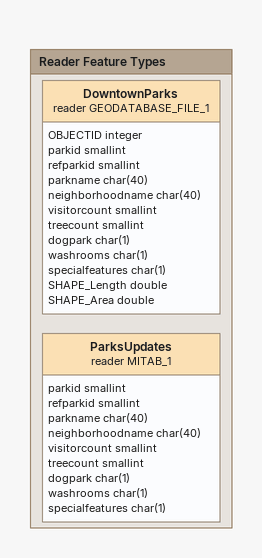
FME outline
Bookmark: Reader Feature Types
DowntownParks (reader GEODATABASE_FILE_1)
    attributes: OBJECTID integer, parkid smallint, refparkid smallint, parkname char(40), neighborhoodname char(40), visitorcount smallint, treecount smallint, dogpark char(1), washrooms char(1), specialfeatures char(1), SHAPE_Length double, SHAPE_Area double
ParksUpdates (reader MITAB_1)
    attributes: parkid smallint, refparkid smallint, parkname char(40), neighborhoodname char(40), visitorcount smallint, treecount smallint, dogpark char(1), washrooms char(1), specialfeatures char(1)
